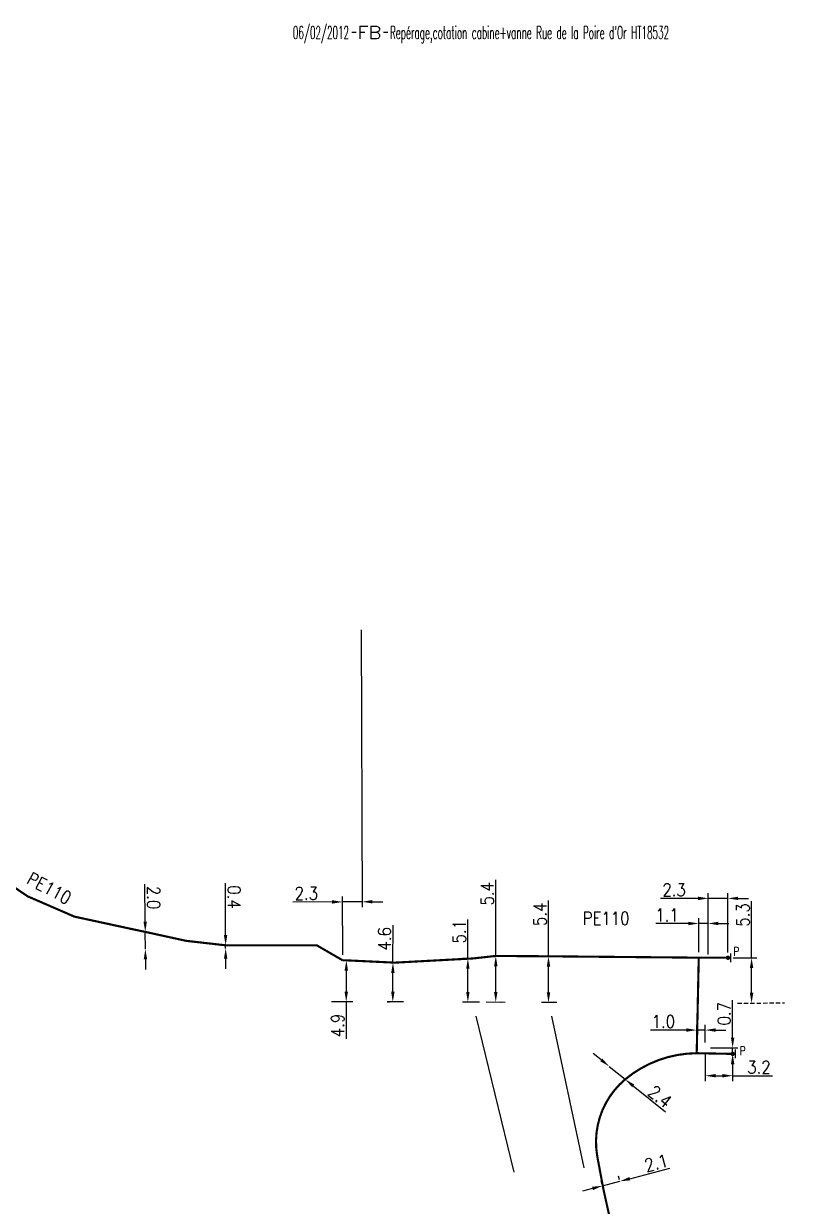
# Model space of a CAD drawing. Header units: millimetres. Extents: x 117000 to 118015, y 125997 to 126738.
# Drawn here: x 117909.6 to 118000.1, y 126600.2 to 126738.2 of the extents above; entities that cross this region are included whole.
import ezdxf
from ezdxf.enums import TextEntityAlignment as Align

# ---------------------------------------------------------------- set-up
doc = ezdxf.new("R2010")
doc.units = ezdxf.units.MM
doc.linetypes.add('DASHED', pattern=[0.75, 0.5, -0.25])
doc.layers.get('0').update_dxf_attribs({"linetype": 'CONTINUOUS'})
doc.layers.get('Defpoints').update_dxf_attribs({"linetype": 'CONTINUOUS'})
for name, color, linetype in [('G_120', 4, 'CONTINUOUS'), ('G_300', 7, 'CONTINUOUS'), ('G_340', 7, 'CONTINUOUS')]:
    doc.layers.add(name, color=color, linetype=linetype)
doc.styles.add('G_ROMANS', font='ROMANS.SHX', dxfattribs={"width": 0.75})
doc.styles.get("Standard").update_dxf_attribs({"font": 'romans.shx', "width": 0.85})
doc.linetypes.add('G_typB_PE', pattern='A,5,-0.3,["o",Standard,S=1.5,R=0,X=0,Y=-0.5],-1.65', length=6.95)
doc.dimstyles.get("Standard").update_dxf_attribs({"dimtxt": 1.5, "dimasz": 1.2, "dimexe": 0.625, "dimexo": 0.625, "dimgap": 0.25, "dimtad": 1, "dimdec": 1, "dimzin": 0, "dimdsep": 46, "dimtxsty": 'Standard', "dimcen": -0.5, "dimadec": 0, "dimazin": 0, "dimtfac": 1, "dimtdec": 1, "dimtmove": 0, "dimatfit": 3, "dimfxl": 0, "dimtolj": 1, "dimtzin": 0, "dimarcsym": 0})

# ---------------------------------------------------------------- blocks, each defined once
blk = doc.blocks.new('*D17')
at = {"layer": 'Defpoints', "color": 0, "linetype": 'Continuous', "transparency": 16777216}
for p in [(117971, 126629.38), (117970.94, 126623.98), (117971, 126623.98)]:
    blk.add_point(p, dxfattribs=at)
at = {"layer": 'G_120', "color": 0, "linetype": 'Continuous', "lineweight": -2, "transparency": 16777216}
for p, q in [((117970.94, 126629.38), (117970.94, 126635.9)), ((117970.37, 126629.38), (117970.32, 126629.38)), ((117970.94, 126625.18), (117970.94, 126628.18)), ((117970.37, 126623.98), (117970.32, 126623.98))]:
    blk.add_line(p, q, dxfattribs=at)
at = {"layer": 'G_120', "color": 0, "linetype": 'Continuous', "transparency": 16777216}
for points in [[(117970.74, 126628.18), (117971.14, 126628.18), (117970.94, 126629.38)], [(117970.74, 126625.18), (117971.14, 126625.18), (117970.94, 126623.98)]]:
    blk.add_solid(points, dxfattribs=at)
at = {"layer": 'G_120', "color": 0, "linetype": 'Continuous', "transparency": 16777216, "insert": (117969.94, 126634.28), "char_height": 1.5, "attachment_point": 5, "rotation": 90}
blk.add_mtext('\\A1;5.4', dxfattribs=at)
blk = doc.blocks.new('*D18')
at = {"layer": 'Defpoints', "color": 0, "linetype": 'Continuous', "transparency": 16777216}
for p in [(117962.11, 126629.13), (117961.52, 126624.03), (117962.11, 126624.03)]:
    blk.add_point(p, dxfattribs=at)
at = {"layer": 'G_120', "color": 0, "linetype": 'Continuous', "lineweight": -2, "transparency": 16777216}
for p, q in [((117961.52, 126629.13), (117961.52, 126633.66)), ((117961.48, 126629.13), (117960.9, 126629.13)), ((117961.52, 126625.23), (117961.52, 126627.93)), ((117961.48, 126624.03), (117960.9, 126624.03))]:
    blk.add_line(p, q, dxfattribs=at)
at = {"layer": 'G_120', "color": 0, "linetype": 'Continuous', "transparency": 16777216}
for points in [[(117961.32, 126627.93), (117961.72, 126627.93), (117961.52, 126629.13)], [(117961.32, 126625.23), (117961.72, 126625.23), (117961.52, 126624.03)]]:
    blk.add_solid(points, dxfattribs=at)
at = {"layer": 'G_120', "color": 0, "linetype": 'Continuous', "transparency": 16777216, "insert": (117960.52, 126632.25), "char_height": 1.5, "attachment_point": 5, "rotation": 90}
blk.add_mtext('\\A1;5.1', dxfattribs=at)
blk = doc.blocks.new('*D19')
at = {"layer": 'Defpoints', "color": 0, "linetype": 'Continuous', "transparency": 16777216}
for p in [(117964.77, 126629.42), (117964.77, 126624.02), (117964.78, 126624.02)]:
    blk.add_point(p, dxfattribs=at)
at = {"layer": 'G_120', "color": 0, "linetype": 'Continuous', "lineweight": -2, "transparency": 16777216}
for p, q in [((117964.78, 126629.42), (117964.78, 126638.3)), ((117965.39, 126629.42), (117965.41, 126629.42)), ((117964.78, 126625.22), (117964.78, 126628.22)), ((117965.39, 126624.02), (117965.41, 126624.02))]:
    blk.add_line(p, q, dxfattribs=at)
at = {"layer": 'G_120', "color": 0, "linetype": 'Continuous', "transparency": 16777216}
for points in [[(117964.58, 126628.22), (117964.98, 126628.22), (117964.78, 126629.42)], [(117964.58, 126625.22), (117964.98, 126625.22), (117964.78, 126624.02)]]:
    blk.add_solid(points, dxfattribs=at)
at = {"layer": 'G_120', "color": 0, "linetype": 'Continuous', "transparency": 16777216, "insert": (117963.78, 126636.68), "char_height": 1.5, "attachment_point": 5, "rotation": 90}
blk.add_mtext('\\A1;5.4', dxfattribs=at)
blk = doc.blocks.new('*D20')
at = {"layer": 'Defpoints', "color": 0, "linetype": 'Continuous', "transparency": 16777216}
for p in [(117947.33, 126628.91), (117947.31, 126624.06), (117947.31, 126624.06)]:
    blk.add_point(p, dxfattribs=at)
at = {"layer": 'G_120', "color": 0, "linetype": 'Continuous', "lineweight": -2, "transparency": 16777216}
for p, q in [((117947.95, 126628.91), (117947.95, 126628.91)), ((117947.32, 126627.71), (117947.32, 126625.26)), ((117947.31, 126624.06), (117947.3, 126619.75)), ((117947.94, 126624.06), (117947.94, 126624.06))]:
    blk.add_line(p, q, dxfattribs=at)
at = {"layer": 'G_120', "color": 0, "linetype": 'Continuous', "transparency": 16777216}
for points in [[(117947.12, 126627.71), (117947.52, 126627.71), (117947.33, 126628.91)], [(117947.12, 126625.26), (117947.52, 126625.26), (117947.31, 126624.06)]]:
    blk.add_solid(points, dxfattribs=at)
at = {"layer": 'G_120', "color": 0, "linetype": 'Continuous', "transparency": 16777216, "insert": (117946.31, 126621.31), "char_height": 1.5, "attachment_point": 5, "rotation": 89.8279}
blk.add_mtext('\\A1;4.9', dxfattribs=at)
blk = doc.blocks.new('*D21')
at = {"layer": 'Defpoints', "color": 0, "linetype": 'Continuous', "transparency": 16777216}
for p in [(117952.99, 126628.64), (117952.75, 126624.04), (117952.98, 126624.04)]:
    blk.add_point(p, dxfattribs=at)
at = {"layer": 'G_120', "color": 0, "linetype": 'Continuous', "lineweight": -2, "transparency": 16777216}
for p, q in [((117952.77, 126628.64), (117952.78, 126633.01)), ((117952.37, 126628.64), (117952.14, 126628.64)), ((117952.76, 126625.24), (117952.76, 126627.44)), ((117952.35, 126624.04), (117952.13, 126624.04))]:
    blk.add_line(p, q, dxfattribs=at)
at = {"layer": 'G_120', "color": 0, "linetype": 'Continuous', "transparency": 16777216}
for points in [[(117952.56, 126627.44), (117952.96, 126627.44), (117952.77, 126628.64)], [(117952.56, 126625.24), (117952.96, 126625.24), (117952.75, 126624.04)]]:
    blk.add_solid(points, dxfattribs=at)
at = {"layer": 'G_120', "color": 0, "linetype": 'Continuous', "transparency": 16777216, "insert": (117951.78, 126631.43), "char_height": 1.5, "attachment_point": 5, "rotation": 89.8279}
blk.add_mtext('\\A1;4.6', dxfattribs=at)
blk = doc.blocks.new('*D22')
at = {"layer": 'Defpoints', "color": 0, "linetype": 'Continuous', "transparency": 16777216}
for p in [(117979.28, 126603.12), (117979.39, 126602.69), (117977.36, 126602.16)]:
    blk.add_point(p, dxfattribs=at)
at = {"layer": 'G_120', "color": 0, "linetype": 'Continuous', "lineweight": -2, "transparency": 16777216}
for p, q in [((117980.44, 126603.42), (117985.13, 126604.64)), ((117977.2, 126602.76), (117977.09, 126603.19)), ((117977.24, 126602.59), (117979.28, 126603.12)), ((117979.23, 126603.29), (117979.12, 126603.72)), ((117976.08, 126602.29), (117974.92, 126601.98))]:
    blk.add_line(p, q, dxfattribs=at)
at = {"layer": 'G_120', "color": 0, "linetype": 'Continuous', "transparency": 16777216}
for points in [[(117976.03, 126602.48), (117976.13, 126602.09), (117977.24, 126602.59)], [(117980.39, 126603.62), (117980.49, 126603.23), (117979.28, 126603.12)]]:
    blk.add_solid(points, dxfattribs=at)
at = {"layer": 'G_120', "color": 0, "linetype": 'Continuous', "transparency": 16777216, "insert": (117983.52, 126605.26), "char_height": 1.5, "attachment_point": 5, "rotation": 14.6031}
blk.add_mtext('\\A1;2.1', dxfattribs=at)
blk = doc.blocks.new('*D24')
at = {"layer": 'Defpoints', "color": 0, "linetype": 'Continuous', "transparency": 16777216}
for p in [(117978.04, 126616.53), (117978.04, 126616.53), (117979.9, 126615.02)]:
    blk.add_point(p, dxfattribs=at)
at = {"layer": 'G_120', "color": 0, "linetype": 'Continuous', "lineweight": -2, "transparency": 16777216}
for p, q in [((117977.11, 126617.28), (117976.17, 126618.04)), ((117978.04, 126616.53), (117979.9, 126615.02)), ((117980.83, 126614.26), (117984.59, 126611.21))]:
    blk.add_line(p, q, dxfattribs=at)
at = {"layer": 'G_120', "color": 0, "linetype": 'Continuous', "transparency": 16777216}
for points in [[(117977.23, 126617.44), (117976.98, 126617.13), (117978.04, 126616.53)], [(117980.96, 126614.41), (117980.71, 126614.1), (117979.9, 126615.02)]]:
    blk.add_solid(points, dxfattribs=at)
at = {"layer": 'G_120', "color": 0, "linetype": 'Continuous', "transparency": 16777216, "insert": (117983.96, 126613.01), "char_height": 1.5, "attachment_point": 5, "rotation": 320.93}
blk.add_mtext('\\A1;2.4', dxfattribs=at)
blk = doc.blocks.new('*D71')
at = {"layer": 'Defpoints', "color": 0, "linetype": 'Continuous', "transparency": 16777216}
for p in [(117923.84, 126632.23), (117923.85, 126630.23), (117923.85, 126630.23)]:
    blk.add_point(p, dxfattribs=at)
at = {"layer": 'G_120', "color": 0, "linetype": 'Continuous', "lineweight": -2, "transparency": 16777216}
for p, q in [((117923.83, 126633.43), (117923.8, 126637.8)), ((117923.85, 126630.23), (117923.84, 126632.23)), ((117923.86, 126629.03), (117923.87, 126627.83))]:
    blk.add_line(p, q, dxfattribs=at)
at = {"layer": 'G_120', "color": 0, "linetype": 'Continuous', "transparency": 16777216}
for points in [[(117924.03, 126633.43), (117923.63, 126633.43), (117923.84, 126632.23)], [(117924.06, 126629.03), (117923.66, 126629.03), (117923.85, 126630.23)]]:
    blk.add_solid(points, dxfattribs=at)
at = {"layer": 'G_120', "color": 0, "linetype": 'Continuous', "transparency": 16777216, "insert": (117924.81, 126636.23), "char_height": 1.5, "attachment_point": 5, "rotation": 270.4028}
blk.add_mtext('\\A1;2.0', dxfattribs=at)
blk = doc.blocks.new('*D72')
at = {"layer": 'Defpoints', "color": 0, "linetype": 'Continuous', "transparency": 16777216}
for p in [(117933.23, 126630.67), (117933.23, 126630.67), (117933.23, 126630.3)]:
    blk.add_point(p, dxfattribs=at)
at = {"layer": 'G_120', "color": 0, "linetype": 'Continuous', "lineweight": -2, "transparency": 16777216}
for p, q in [((117933.22, 126631.87), (117933.22, 126637.92)), ((117933.23, 126630.3), (117933.23, 126630.67)), ((117933.23, 126629.1), (117933.23, 126627.9))]:
    blk.add_line(p, q, dxfattribs=at)
at = {"layer": 'G_120', "color": 0, "linetype": 'Continuous', "transparency": 16777216}
for points in [[(117933.42, 126631.87), (117933.02, 126631.87), (117933.23, 126630.67)], [(117933.43, 126629.1), (117933.03, 126629.1), (117933.23, 126630.3)]]:
    blk.add_solid(points, dxfattribs=at)
at = {"layer": 'G_120', "color": 0, "linetype": 'Continuous', "transparency": 16777216, "insert": (117934.22, 126636.3), "char_height": 1.5, "attachment_point": 5, "rotation": 270.057}
blk.add_mtext('\\A1;0.4', dxfattribs=at)
blk = doc.blocks.new('*D74')
at = {"layer": 'Defpoints', "color": 0, "linetype": 'Continuous', "transparency": 16777216}
for p in [(117949.03, 126668.11), (117946.87, 126635.73), (117946.9, 126628.91)]:
    blk.add_point(p, dxfattribs=at)
at = {"layer": 'G_120', "color": 0, "linetype": 'Continuous', "lineweight": -2, "transparency": 16777216}
for p, q in [((117949.04, 126667.49), (117949.17, 126635.12)), ((117945.67, 126635.73), (117941.06, 126635.71)), ((117946.9, 126629.54), (117946.87, 126636.36)), ((117949.17, 126635.74), (117946.87, 126635.73)), ((117950.37, 126635.75), (117951.57, 126635.75))]:
    blk.add_line(p, q, dxfattribs=at)
at = {"layer": 'G_120', "color": 0, "linetype": 'Continuous', "transparency": 16777216}
for points in [[(117945.67, 126635.93), (117945.67, 126635.53), (117946.87, 126635.73)], [(117950.37, 126635.95), (117950.37, 126635.55), (117949.17, 126635.74)]]:
    blk.add_solid(points, dxfattribs=at)
at = {"layer": 'G_120', "color": 0, "linetype": 'Continuous', "transparency": 16777216, "insert": (117942.65, 126636.72), "char_height": 1.5, "attachment_point": 5, "rotation": 0.2415}
blk.add_mtext('\\A1;2.3', dxfattribs=at)
blk = doc.blocks.new('*D85')
at = {"layer": 'Defpoints', "color": 0, "linetype": 'Continuous', "transparency": 16777216}
for p in [(117991.89, 126636.14), (117989.59, 126628.96), (117991.89, 126629.21)]:
    blk.add_point(p, dxfattribs=at)
at = {"layer": 'G_300', "color": 0, "linetype": 'Continuous', "lineweight": -2, "transparency": 16777216}
for p, q in [((117988.39, 126636.14), (117984.02, 126636.14)), ((117989.59, 126629.59), (117989.59, 126636.76)), ((117991.89, 126636.14), (117989.59, 126636.14)), ((117991.89, 126629.84), (117991.89, 126636.76)), ((117993.09, 126636.14), (117994.29, 126636.14))]:
    blk.add_line(p, q, dxfattribs=at)
at = {"layer": 'G_300', "color": 0, "linetype": 'Continuous', "transparency": 16777216}
for points in [[(117988.39, 126636.34), (117988.39, 126635.94), (117989.59, 126636.14)], [(117993.09, 126636.34), (117993.09, 126635.94), (117991.89, 126636.14)]]:
    blk.add_solid(points, dxfattribs=at)
at = {"layer": 'G_300', "color": 0, "linetype": 'Continuous', "transparency": 16777216, "insert": (117985.61, 126637.14), "char_height": 1.5, "attachment_point": 5}
blk.add_mtext('\\A1;2.3', dxfattribs=at)
blk = doc.blocks.new('*D86')
at = {"layer": 'Defpoints', "color": 0, "linetype": 'Continuous', "transparency": 16777216}
for p in [(117988.49, 126633.21), (117988.49, 126629.22), (117989.59, 126628.96)]:
    blk.add_point(p, dxfattribs=at)
at = {"layer": 'G_120', "color": 0, "linetype": 'Continuous', "lineweight": -2, "transparency": 16777216}
for p, q in [((117987.29, 126633.21), (117983.47, 126633.21)), ((117988.49, 126629.85), (117988.49, 126633.84)), ((117989.59, 126633.21), (117988.49, 126633.21)), ((117989.59, 126629.59), (117989.59, 126633.84)), ((117990.79, 126633.21), (117991.99, 126633.21))]:
    blk.add_line(p, q, dxfattribs=at)
at = {"layer": 'G_120', "color": 0, "linetype": 'Continuous', "transparency": 16777216}
for points in [[(117987.29, 126633.41), (117987.29, 126633.01), (117988.49, 126633.21)], [(117990.79, 126633.41), (117990.79, 126633.01), (117989.59, 126633.21)]]:
    blk.add_solid(points, dxfattribs=at)
at = {"layer": 'G_120', "color": 0, "linetype": 'Continuous', "transparency": 16777216, "insert": (117984.78, 126634.21), "char_height": 1.5, "attachment_point": 5}
blk.add_mtext('\\A1;1.1', dxfattribs=at)
blk = doc.blocks.new('*D87')
at = {"layer": 'Defpoints', "color": 0, "linetype": 'Continuous', "transparency": 16777216}
for p in [(117991.89, 126629.21), (117994.66, 126629.21), (117994.66, 126623.92)]:
    blk.add_point(p, dxfattribs=at)
at = {"layer": 'G_300', "color": 0, "linetype": 'Continuous', "lineweight": -2, "transparency": 16777216}
for p, q in [((117994.66, 126629.21), (117994.66, 126635.8)), ((117992.52, 126629.21), (117995.29, 126629.21)), ((117994.66, 126625.12), (117994.66, 126628.01))]:
    blk.add_line(p, q, dxfattribs=at)
at = {"layer": 'G_300', "color": 0, "linetype": 'Continuous', "transparency": 16777216}
for points in [[(117994.46, 126628.01), (117994.86, 126628.01), (117994.66, 126629.21)], [(117994.46, 126625.12), (117994.86, 126625.12), (117994.66, 126623.92)]]:
    blk.add_solid(points, dxfattribs=at)
at = {"layer": 'G_300', "color": 0, "linetype": 'Continuous', "transparency": 16777216, "insert": (117993.66, 126634.21), "char_height": 1.5, "attachment_point": 5, "rotation": 90}
blk.add_mtext('\\A1;5.3', dxfattribs=at)
blk = doc.blocks.new('G_340_07')
at = {"color": 0, "linetype": 'Continuous', "const_width": 0.25, "flags": 128}
blk.add_lwpolyline([(0, 0), (0.35, 0)], dxfattribs=at)
at = {"color": 0, "linetype": 'Continuous', "flags": 128}
blk.add_lwpolyline([(0.35, -0.5), (0.35, 0.5)], dxfattribs=at)
at = {"color": 0, "linetype": 'Continuous', "width": 0.75, "flags": 3}
for tag, p in [('DEF_LEG', (0, -5)), ('DEF_COUP', (0, -7.5)), ('DEF_TYPE', (0, -10))]:
    blk.add_attdef(tag, text='', height=1.2, dxfattribs=at).set_placement(p, align=Align.MIDDLE)
blk = doc.blocks.new('*D88')
at = {"layer": 'Defpoints', "color": 0, "linetype": 'Continuous', "transparency": 16777216}
for p in [(117988.25, 126620.77), (117988.25, 126618.07), (117989.25, 126618.69)]:
    blk.add_point(p, dxfattribs=at)
at = {"layer": 'G_120', "color": 0, "linetype": 'Continuous', "lineweight": -2, "transparency": 16777216}
for p, q in [((117987.05, 126620.77), (117982.86, 126620.77)), ((117988.25, 126618.69), (117988.25, 126621.4)), ((117989.25, 126620.77), (117988.25, 126620.77)), ((117989.25, 126619.32), (117989.25, 126621.4)), ((117990.45, 126620.77), (117991.65, 126620.77))]:
    blk.add_line(p, q, dxfattribs=at)
at = {"layer": 'G_120', "color": 0, "linetype": 'Continuous', "transparency": 16777216}
for points in [[(117987.05, 126620.97), (117987.05, 126620.57), (117988.25, 126620.77)], [(117990.45, 126620.97), (117990.45, 126620.57), (117989.25, 126620.77)]]:
    blk.add_solid(points, dxfattribs=at)
at = {"layer": 'G_120', "color": 0, "linetype": 'Continuous', "transparency": 16777216, "insert": (117984.36, 126621.77), "char_height": 1.5, "attachment_point": 5}
blk.add_mtext('\\A1;1.0', dxfattribs=at)
blk = doc.blocks.new('*D89')
at = {"layer": 'Defpoints', "color": 0, "linetype": 'Continuous', "transparency": 16777216}
for p in [(117989.25, 126618.69), (117992.45, 126617.99), (117992.45, 126615.44)]:
    blk.add_point(p, dxfattribs=at)
at = {"layer": 'G_300', "color": 0, "linetype": 'Continuous', "lineweight": -2, "transparency": 16777216}
for p, q in [((117989.25, 126618.07), (117989.25, 126614.82)), ((117992.45, 126617.37), (117992.45, 126614.82)), ((117990.45, 126615.44), (117991.25, 126615.44)), ((117992.45, 126615.44), (117997.11, 126615.44))]:
    blk.add_line(p, q, dxfattribs=at)
at = {"layer": 'G_300', "color": 0, "linetype": 'Continuous', "transparency": 16777216}
for points in [[(117990.45, 126615.64), (117990.45, 126615.24), (117989.25, 126615.44)], [(117991.25, 126615.64), (117991.25, 126615.24), (117992.45, 126615.44)]]:
    blk.add_solid(points, dxfattribs=at)
at = {"layer": 'G_300', "color": 0, "linetype": 'Continuous', "transparency": 16777216, "insert": (117995.52, 126616.44), "char_height": 1.5, "attachment_point": 5}
blk.add_mtext('\\A1;3.2', dxfattribs=at)
blk = doc.blocks.new('*D90')
at = {"layer": 'Defpoints', "color": 0, "linetype": 'Continuous', "transparency": 16777216}
for p in [(117989.25, 126618.69), (117992.45, 126617.99), (117992.45, 126617.99)]:
    blk.add_point(p, dxfattribs=at)
at = {"layer": 'G_300', "color": 0, "linetype": 'Continuous', "lineweight": -2, "transparency": 16777216}
for p, q in [((117992.45, 126619.89), (117992.45, 126624.26)), ((117989.87, 126618.69), (117993.07, 126618.69)), ((117992.45, 126617.99), (117992.45, 126618.69)), ((117992.45, 126616.79), (117992.45, 126615.59))]:
    blk.add_line(p, q, dxfattribs=at)
at = {"layer": 'G_300', "color": 0, "linetype": 'Continuous', "transparency": 16777216}
for points in [[(117992.25, 126619.89), (117992.65, 126619.89), (117992.45, 126618.69)], [(117992.25, 126616.79), (117992.65, 126616.79), (117992.45, 126617.99)]]:
    blk.add_solid(points, dxfattribs=at)
at = {"layer": 'G_300', "color": 0, "linetype": 'Continuous', "transparency": 16777216, "insert": (117991.45, 126622.68), "char_height": 1.5, "attachment_point": 5, "rotation": 90}
blk.add_mtext('\\A1;0.7', dxfattribs=at)
blk = doc.blocks.new('GIS_MODF')
at = {"color": 0, "linetype": 'Continuous', "flags": 128}
for points in [[(-2.18, -0.01), (-1.68, -0.01)], [(1.52, -0.01), (2.02, -0.01)]]:
    blk.add_lwpolyline(points, dxfattribs=at)
at = {"color": 0, "linetype": 'Continuous', "width": 0.5}
blk.add_attdef('DATE', text='', height=1.5, dxfattribs=at).set_placement((-2.5, -0.8), align=Align.RIGHT)
at = {"color": 0, "linetype": 'Continuous', "width": 1.771291}
blk.add_attdef('USER', text='', height=1.5, dxfattribs=at).set_placement((-1.51, -0.8), (1.28, -0.8), align=Align.FIT)
at = {"color": 0, "linetype": 'Continuous', "width": 0.5}
blk.add_attdef('DESC', (2.29, -0.8), '', height=1.5, dxfattribs=at)
blk = doc.blocks.new('G_300_12')
at = {"color": 0, "linetype": 'Continuous', "const_width": 0.248, "flags": 128}
blk.add_lwpolyline([(-0.13, 0, 1), (0.13, 0, 1)], format="xyb", close=True, dxfattribs=at)
at = {"linetype": 'Continuous', "style": 'G_ROMANS', "width": 0.75}
blk.add_attdef('P', text='', height=1, dxfattribs=at).set_placement((0, 1.24), align=Align.MIDDLE_CENTER)
at = {"color": 0, "linetype": 'Continuous', "width": 0.75, "flags": 3}
for tag, p in [('DEF_LEG', (0, -5)), ('DEF_COUP', (0, -7.5)), ('DEF_TYPE', (0, -10))]:
    blk.add_attdef(tag, text='', height=1.2, dxfattribs=at).set_placement(p, align=Align.MIDDLE)

msp = doc.modelspace()

# ---------------------------------------------------------------- linework, layer by layer
at = {"layer": 'G_120'}
for p, q in [((117948.07, 126624.07), (117945.58, 126624.08)), ((117954, 126624.05), (117952.1, 126624.05)), ((117962.87, 126624.03), (117961.05, 126624.03)), ((117965.88, 126624), (117963.66, 126624.01)), ((117971.9, 126623.98), (117970.12, 126623.99)), ((117966.91, 126604.19), (117962.5, 126622.4)), ((117975.11, 126604.68), (117971.33, 126622.4))]:
    msp.add_line(p, q, dxfattribs=at)
at = {"layer": 'G_120', "linetype": 'G_typB_PE', "lineweight": 0, "const_width": 0.25, "flags": 128}
msp.add_lwpolyline([(117896.52, 126656.83), (117897.84, 126653.32), (117898.2, 126652.07), (117898.52, 126650.88), (117899.62, 126647.74), (117901.78, 126643.56), (117905.59, 126639.4), (117910.15, 126636.36), (117915.57, 126634.01), (117922.51, 126632.51), (117923.84, 126632.23), (117928.59, 126631.19), (117932.63, 126630.73), (117933.23, 126630.67), (117943.86, 126630.67), (117946.9, 126628.91)], dxfattribs=at)
at = {"layer": 'G_120', "linetype": 'G_typB_PE', "const_width": 0.25, "flags": 128}
for points in [[(117988.25, 126618.01), (117988.49, 126629.22), (117971, 126629.38), (117964.77, 126629.42), (117962.11, 126629.13), (117952.99, 126628.64), (117947.33, 126628.91), (117946.9, 126628.91)], [(117988.49, 126629.22), (117991.89, 126629.21)]]:
    msp.add_lwpolyline(points, dxfattribs=at)
at = {"layer": 'G_120', "linetype": 'G_typB_PE', "flags": 128}
msp.add_lwpolyline([(117992.45, 126617.99, 0.25, 0.25, 0), (117988.25, 126618.07, 0.25, 0.25, 0.173614), (117979.9, 126615.02, 0.25, 0.25, 0.267236), (117976.63, 126606.06, 0.25, 0.25, 0), (117977.36, 126602.16, 0.25, 0.25, 0), (117979.3, 126593.44, 0.25, 0.25, 0), (117981.7, 126584.32, 0.25, 0.25, 0), (118000, 126514.86, 0, 0, 0)], format="xyseb", dxfattribs=at)
at = {"layer": 'G_300', "linetype": 'DASHED', "flags": 128}
msp.add_lwpolyline([(117993.01, 126623.92), (117994.66, 126623.92), (117998.49, 126623.94)], dxfattribs=at)

# ---------------------------------------------------------------- block references
at = {"layer": 'G_120', "linetype": 'Continuous', "lineweight": 0}
ref = msp.add_blockref('GIS_MODF', (117950.14, 126737.25), dxfattribs=at)
ref.add_attrib('DATE', '06/02/2012', dxfattribs={"layer": '0', "color": 0, "linetype": 'Continuous', "height": 1.5, "width": 0.5}).set_placement((117947.64, 126736.45), align=Align.RIGHT)
ref.add_attrib('USER', 'FB', dxfattribs={"layer": '0', "color": 0, "linetype": 'Continuous', "height": 1.5, "width": 1.082456}).set_placement((117948.63, 126736.45), (117951.42, 126736.45), align=Align.FIT)
ref.add_attrib('DESC', "Repérage,cotation cabine+vanne Rue de la Poire d'Or HT18532", (117952.43, 126736.45), dxfattribs={"layer": '0', "color": 0, "linetype": 'Continuous', "height": 1.5, "width": 0.5})
at = {"layer": 'G_300'}
ref = msp.add_blockref('G_300_12', (117991.89, 126629.21), dxfattribs=dict(at, rotation=306.4133641954837))
ref.add_attrib('P', 'P', dxfattribs={"layer": '0', "linetype": 'Continuous', "height": 1, "style": 'G_ROMANS', "width": 0.75}).set_placement((117992.89, 126629.95), align=Align.MIDDLE_CENTER)
ref = msp.add_blockref('G_300_12', (117992.45, 126617.99), dxfattribs=dict(at, rotation=287.5631398801662))
ref.add_attrib('P', 'P', dxfattribs={"layer": '0', "linetype": 'Continuous', "height": 1, "style": 'G_ROMANS', "width": 0.75}).set_placement((117993.63, 126618.36), align=Align.MIDDLE_CENTER)
at = {"layer": 'G_340'}
for p in [(117991.89, 126629.21), (117992.45, 126617.99)]:
    msp.add_blockref('G_340_07', p, dxfattribs=at)

# ---------------------------------------------------------------- texts
at = {"layer": 'G_120', "linetype": 'Continuous', "width": 0.85}
msp.add_text('PE110', height=1.5, rotation=331.6012, dxfattribs=at).set_placement((117909.86, 126637.96))
msp.add_text('PE110', height=1.5, dxfattribs=at).set_placement((117977.67, 126633.82), align=Align.MIDDLE)

# ---------------------------------------------------------------- dimensions: what is measured, and where the dimension line sits
at = {"layer": 'G_120', "linetype": 'Continuous'}
for base, p1, p2, angle, picture, middle in [((117946.87, 126635.73), (117949.03, 126668.11), (117946.9, 126628.91), 180.2415, '*D74', (117942.65, 126635.72)), ((117923.85, 126630.23), (117923.84, 126632.23), (117923.85, 126630.23), 270.4028, '*D71', (117923.81, 126636.22)), ((117933.23, 126630.67), (117933.23, 126630.3), (117933.23, 126630.67), 270.057, '*D72', (117933.22, 126636.3))]:
    dim = msp.add_linear_dim(base=base, p1=p1, p2=p2, angle=angle, dimstyle='Standard', dxfattribs=at)
    dim.commit()
    dim.dimension.update_dxf_attribs({"geometry": picture, "text_midpoint": middle, "dimtype": 160})
for base, p1, p2, angle, picture, middle in [((117964.78, 126624.02), (117964.77, 126629.42), (117964.77, 126624.02), 270, '*D19', (117964.78, 126636.68)), ((117970.94, 126623.98), (117971, 126629.38), (117971, 126623.98), 270, '*D17', (117970.94, 126634.28)), ((117952.75, 126624.04), (117952.99, 126628.64), (117952.98, 126624.04), 269.8279, '*D21', (117952.78, 126631.43)), ((117961.52, 126624.03), (117962.11, 126629.13), (117962.11, 126624.03), 270, '*D18', (117961.52, 126632.25)), ((117947.31, 126624.06), (117947.33, 126628.91), (117947.31, 126624.06), 269.8279, '*D20', (117947.31, 126621.31)), ((117978.04, 126616.53), (117979.9, 126615.02), (117978.04, 126616.53), 140.93, '*D24', (117983.33, 126612.23)), ((117979.28, 126603.12), (117977.36, 126602.16), (117979.39, 126602.69), 14.6031, '*D22', (117983.77, 126604.29))]:
    dim = msp.add_linear_dim(base=base, p1=p1, p2=p2, angle=angle, dimstyle='Standard', override={"dimdec": 1}, dxfattribs=at)
    dim.commit()
    dim.dimension.update_dxf_attribs({"geometry": picture, "text_midpoint": middle, "dimtype": 161})
for base, p1, p2, picture, middle in [((117988.49, 126633.21), (117989.59, 126628.96), (117988.49, 126629.22), '*D86', (117984.78, 126633.21)), ((117988.25, 126620.77), (117989.25, 126618.69), (117988.25, 126618.07), '*D88', (117984.36, 126620.77))]:
    dim = msp.add_linear_dim(base=base, p1=p1, p2=p2, dimstyle='Standard', dxfattribs=at)
    dim.commit()
    dim.dimension.update_dxf_attribs({"geometry": picture, "text_midpoint": middle, "dimtype": 160})
at = {"layer": 'G_300', "linetype": 'Continuous'}
for base, p1, p2, picture, middle in [((117991.89, 126636.14), (117989.59, 126628.96), (117991.89, 126629.21), '*D85', (117985.61, 126636.14)), ((117992.45, 126615.44), (117989.25, 126618.69), (117992.45, 126617.99), '*D89', (117995.52, 126615.44))]:
    dim = msp.add_linear_dim(base=base, p1=p1, p2=p2, dimstyle='Standard', dxfattribs=at)
    dim.commit()
    dim.dimension.update_dxf_attribs({"geometry": picture, "text_midpoint": middle, "dimtype": 160})
for base, p1, p2, picture, middle in [((117994.66, 126629.21), (117994.66, 126623.92), (117991.89, 126629.21), '*D87', (117994.66, 126634.21)), ((117992.45, 126617.99), (117989.25, 126618.69), (117992.45, 126617.99), '*D90', (117992.45, 126622.68))]:
    dim = msp.add_linear_dim(base=base, p1=p1, p2=p2, angle=270, dimstyle='Standard', dxfattribs=at)
    dim.commit()
    dim.dimension.update_dxf_attribs({"geometry": picture, "text_midpoint": middle, "dimtype": 160})

doc.saveas('drawing.dxf')
